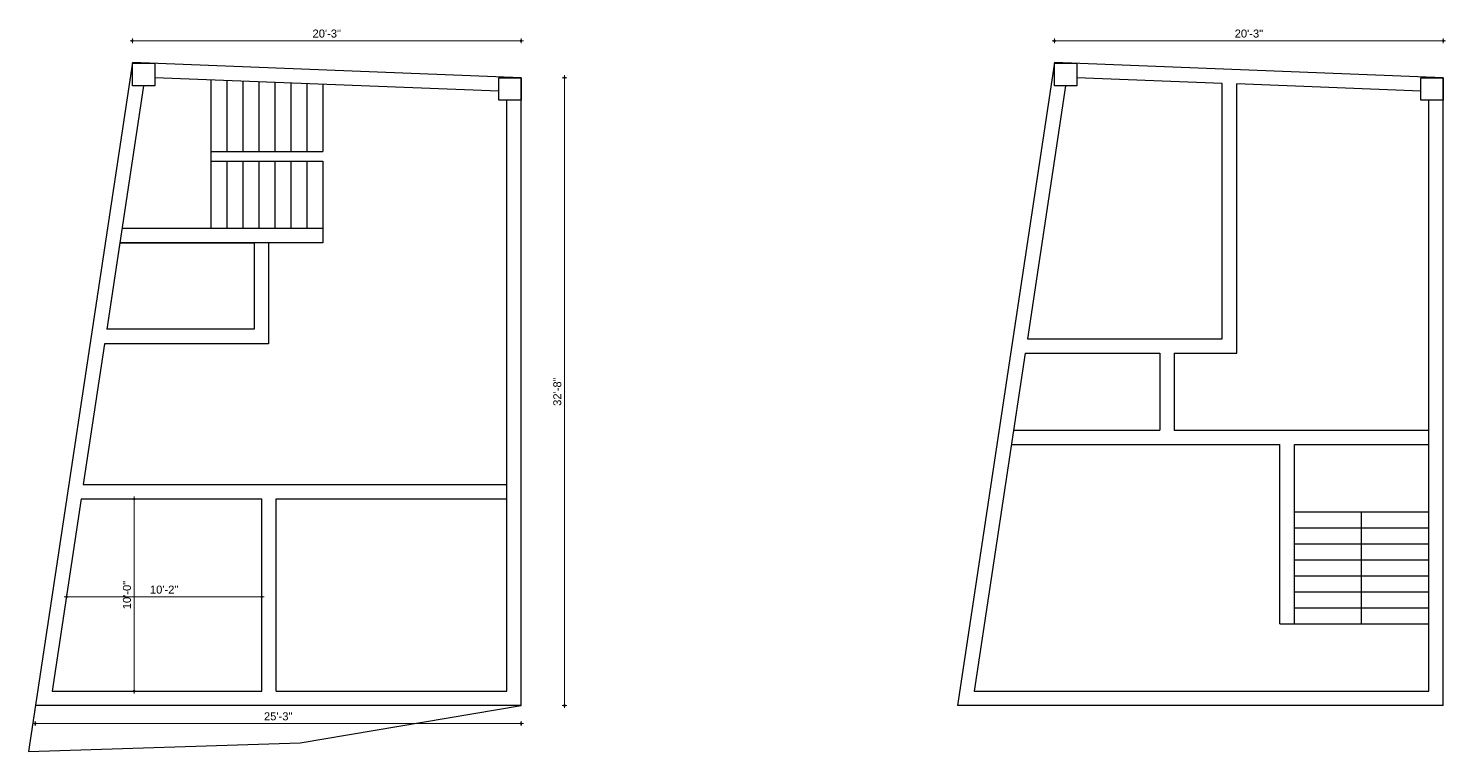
# Model space of a CAD drawing. Header units: inches. Extents: x 123303 to 129491, y -4238 to 902.
# Drawn here: x 127219 to 128104, y -2032 to -1580 of the extents above; entities that cross this region are included whole.
import ezdxf

# ---------------------------------------------------------------- set-up
doc = ezdxf.new("R2010")
doc.units = ezdxf.units.IN
doc.header["$LTSCALE"] = 0.5
doc.header["$MEASUREMENT"] = 0
doc.header["$PDMODE"] = 66
doc.layers.add('hatch', color=9, linetype='Continuous', lineweight=0)
doc.layers.add('Toilet', color=7, linetype='Continuous', lineweight=25)
doc.styles.get("Standard").update_dxf_attribs({"font": 'arial.ttf'})
doc.dimstyles.new('S8', dxfattribs={"dimtxt": 5, "dimasz": 1, "dimexe": 6, "dimexo": 18, "dimgap": 1.9375, "dimtad": 1, "dimdec": 0, "dimzin": 3, "dimdsep": 46, "dimlunit": 4, "dimtxsty": 'Standard', "dimblk": 'dot 2', "dimcen": 12, "dimse1": 1, "dimse2": 1, "dimclrd": 1, "dimclre": 1, "dimclrt": 256, "dimadec": 0, "dimazin": 0, "dimtfac": 0.75, "dimtdec": 0, "dimtix": 1, "dimtmove": 1, "dimatfit": 3, "dimldrblk": 'DOT', "dimfxl": 1, "dimtolj": 1, "dimtzin": 0, "dimlwd": 9, "dimlwe": 9, "dimarcsym": 0})

# ---------------------------------------------------------------- blocks, each defined once
blk = doc.blocks.new('dot1')
at = {"layer": 'hatch'}
h = blk.add_hatch(color=256, dxfattribs=at)
edge = h.paths.add_edge_path()
edge.add_arc((0, 0), 1, 0, 360)
for p, q in [((3, 0), (-3, 0)), ((0, 3), (0, -3))]:
    blk.add_line(p, q, dxfattribs=at)
blk.add_circle((0, 0), 1, dxfattribs=at)
blk = doc.blocks.new('dot 2')
at = {"layer": 'hatch', "xscale": 0.5, "yscale": 0.5, "zscale": 0.5}
blk.add_blockref('dot1', (0, 0), dxfattribs=at)
blk = doc.blocks.new('*D742')
at = {"layer": 'Defpoints', "color": 0, "transparency": 16777216}
for p in [(127526.79, -1611.22), (127553.9, -1611.22), (127526.79, -2003.32)]:
    blk.add_point(p, dxfattribs=at)
at = {"layer": 'Toilet', "color": 1, "lineweight": 9, "transparency": 16777216}
blk.add_line((127553.9, -2002.32), (127553.9, -1612.22), dxfattribs=at)
for p, rotation in [((127553.9, -1611.22), 90), ((127553.9, -2003.32), 270)]:
    blk.add_blockref('dot 2', p, dxfattribs=dict(at, rotation=rotation))
at = {"layer": 'Toilet', "transparency": 16777216, "insert": (127549.41, -1807.27), "char_height": 5, "attachment_point": 5, "rotation": 90}
blk.add_mtext('\\A1;32\'-8"', dxfattribs=at)
blk = doc.blocks.new('_Dot')
at = {"color": 0, "linetype": 'ByBlock', "lineweight": -2}
blk.add_line((-0.5, 0), (-1, 0), dxfattribs=at)
at = {"color": 0, "linetype": 'ByBlock', "const_width": 0.5}
blk.add_lwpolyline([(-0.25, 0, 1), (0.25, 0, 1)], format="xyb", close=True, dxfattribs=at)
blk = doc.blocks.new('*D743')
at = {"layer": 'Defpoints', "color": 0, "transparency": 16777216}
for p in [(127223.38, -2003.32), (127526.79, -2003.32), (127223.38, -2014.58)]:
    blk.add_point(p, dxfattribs=at)
at = {"layer": 'Toilet', "color": 1, "lineweight": 9, "transparency": 16777216}
blk.add_line((127525.79, -2014.58), (127224.38, -2014.58), dxfattribs=at)
at = {"layer": 'Toilet', "color": 1, "lineweight": 9, "transparency": 16777216, "rotation": 180}
blk.add_blockref('dot 2', (127223.38, -2014.58), dxfattribs=at)
at = {"layer": 'Toilet', "color": 1, "lineweight": 9, "transparency": 16777216}
blk.add_blockref('dot 2', (127526.79, -2014.58), dxfattribs=at)
at = {"layer": 'Toilet', "transparency": 16777216, "insert": (127375.08, -2010.09), "char_height": 5, "attachment_point": 5}
blk.add_mtext('\\A1;25\'-3"', dxfattribs=at)
blk = doc.blocks.new('*D744')
at = {"layer": 'Defpoints', "color": 0, "transparency": 16777216}
for p in [(127284.03, -1588.16), (127284.03, -1601.64), (127526.79, -1611.22)]:
    blk.add_point(p, dxfattribs=at)
at = {"layer": 'Toilet', "color": 1, "lineweight": 9, "transparency": 16777216}
blk.add_line((127525.79, -1588.16), (127285.03, -1588.16), dxfattribs=at)
at = {"layer": 'Toilet', "color": 1, "lineweight": 9, "transparency": 16777216, "rotation": 180}
blk.add_blockref('dot 2', (127284.03, -1588.16), dxfattribs=at)
at = {"layer": 'Toilet', "color": 1, "lineweight": 9, "transparency": 16777216}
blk.add_blockref('dot 2', (127526.79, -1588.16), dxfattribs=at)
at = {"layer": 'Toilet', "transparency": 16777216, "insert": (127405.41, -1583.67), "char_height": 5, "attachment_point": 5}
blk.add_mtext('\\A1;20\'-3"', dxfattribs=at)
blk = doc.blocks.new('*D745')
at = {"layer": 'Defpoints', "color": 0, "transparency": 16777216}
for p in [(127242.9, -1934.32), (127364.79, -1934.32), (127364.79, -1935.45)]:
    blk.add_point(p, dxfattribs=at)
at = {"layer": 'Toilet', "color": 1, "lineweight": 9, "transparency": 16777216}
blk.add_line((127243.9, -1935.45), (127363.79, -1935.45), dxfattribs=at)
at = {"layer": 'Toilet', "color": 1, "lineweight": 9, "transparency": 16777216, "rotation": 180}
blk.add_blockref('dot 2', (127242.9, -1935.45), dxfattribs=at)
at = {"layer": 'Toilet', "color": 1, "lineweight": 9, "transparency": 16777216}
blk.add_blockref('dot 2', (127364.79, -1935.45), dxfattribs=at)
at = {"layer": 'Toilet', "transparency": 16777216, "insert": (127303.84, -1930.96), "char_height": 5, "attachment_point": 5}
blk.add_mtext('\\A1;10\'-2"', dxfattribs=at)
blk = doc.blocks.new('*D746')
at = {"layer": 'Defpoints', "color": 0, "transparency": 16777216}
for p in [(127308.37, -1874.32), (127285.12, -1994.32), (127308.37, -1994.32)]:
    blk.add_point(p, dxfattribs=at)
at = {"layer": 'Toilet', "color": 1, "lineweight": 9, "transparency": 16777216}
blk.add_line((127285.12, -1875.32), (127285.12, -1993.32), dxfattribs=at)
for p, rotation in [((127285.12, -1874.32), 90), ((127285.12, -1994.32), 270)]:
    blk.add_blockref('dot 2', p, dxfattribs=dict(at, rotation=rotation))
at = {"layer": 'Toilet', "transparency": 16777216, "insert": (127280.63, -1934.32), "char_height": 5, "attachment_point": 5, "rotation": 90}
blk.add_mtext('\\A1;10\'-0"', dxfattribs=at)
blk = doc.blocks.new('*D747')
at = {"layer": 'Defpoints', "color": 0, "transparency": 16777216}
for p in [(127859.98, -1588.16), (127859.98, -1601.64), (128102.75, -1611.22)]:
    blk.add_point(p, dxfattribs=at)
at = {"layer": 'Toilet', "color": 1, "lineweight": 9, "transparency": 16777216}
blk.add_line((128101.75, -1588.16), (127860.98, -1588.16), dxfattribs=at)
at = {"layer": 'Toilet', "color": 1, "lineweight": 9, "transparency": 16777216, "rotation": 180}
blk.add_blockref('dot 2', (127859.98, -1588.16), dxfattribs=at)
at = {"layer": 'Toilet', "color": 1, "lineweight": 9, "transparency": 16777216}
blk.add_blockref('dot 2', (128102.75, -1588.16), dxfattribs=at)
at = {"layer": 'Toilet', "transparency": 16777216, "insert": (127981.37, -1583.67), "char_height": 5, "attachment_point": 5}
blk.add_mtext('\\A1;20\'-3"', dxfattribs=at)

msp = doc.modelspace()

# ---------------------------------------------------------------- linework, layer by layer
at = {"layer": 'Toilet'}
for p, q in [((127290.93, -1616.19), (127267.96, -1768.34)), ((127512.79, -1619.67), (127298.03, -1611.2)), ((127332.93, -1612.58), (127332.93, -1657.34)), ((127342.93, -1612.97), (127342.93, -1657.34)), ((127352.93, -1613.37), (127352.93, -1657.34)), ((127362.93, -1613.76), (127362.93, -1657.34)), ((127372.93, -1614.16), (127372.93, -1657.34)), ((127382.93, -1614.55), (127382.93, -1657.34)), ((127392.93, -1614.94), (127392.93, -1657.34)), ((127402.93, -1615.34), (127402.93, -1657.34)), ((127866.89, -1616.19), (127843.01, -1774.32)), ((127964.75, -1614.78), (127873.98, -1611.2)), ((127964.75, -1774.32), (127964.75, -1614.78)), ((128088.75, -1619.67), (127973.75, -1615.14)), ((127973.75, -1783.32), (127973.75, -1615.14)), ((127517.79, -1994.32), (127517.79, -1625.22)), ((128093.75, -1994.32), (128093.75, -1625.22)), ((127332.93, -1657.34), (127402.93, -1657.34)), ((127332.93, -1657.34), (127332.93, -1663.34)), ((127332.93, -1663.34), (127332.93, -1705.34)), ((127332.93, -1663.34), (127402.93, -1663.34)), ((127342.93, -1663.34), (127342.93, -1705.34)), ((127352.93, -1663.34), (127352.93, -1705.34)), ((127362.93, -1663.34), (127362.93, -1705.34)), ((127372.93, -1663.34), (127372.93, -1705.34)), ((127382.93, -1663.34), (127382.93, -1705.34)), ((127392.93, -1663.34), (127392.93, -1705.34)), ((127402.93, -1663.34), (127402.93, -1705.34)), ((127402.93, -1705.34), (127277.47, -1705.34)), ((127402.93, -1705.34), (127402.93, -1714.34)), ((127276.11, -1714.34), (127267.96, -1768.34)), ((127402.93, -1714.34), (127276.11, -1714.34)), ((127276.11, -1714.34), (127360.11, -1714.34)), ((127360.11, -1714.34), (127360.11, -1768.34)), ((127369.11, -1714.34), (127369.11, -1777.34)), ((127360.11, -1768.34), (127267.96, -1768.34)), ((127266.6, -1777.34), (127253.32, -1865.32)), ((127369.11, -1777.34), (127266.6, -1777.34)), ((127843.01, -1774.32), (127964.75, -1774.32)), ((127841.66, -1783.32), (127809.8, -1994.32)), ((127841.66, -1783.32), (127925.66, -1783.32)), ((127925.66, -1783.32), (127925.66, -1831.32)), ((127934.66, -1783.32), (127934.66, -1831.32)), ((127934.66, -1783.32), (127973.75, -1783.32)), ((127834.41, -1831.32), (127925.66, -1831.32)), ((127934.66, -1831.32), (128093.75, -1831.32)), ((127833.05, -1840.32), (128000.75, -1840.32)), ((128000.75, -1952.32), (128000.75, -1840.32)), ((128009.75, -1952.32), (128009.75, -1840.32)), ((128009.75, -1840.32), (128093.75, -1840.32)), ((127253.32, -1865.32), (127517.79, -1865.32)), ((127251.96, -1874.32), (127233.84, -1994.32)), ((127251.96, -1874.32), (127364.79, -1874.32)), ((127364.79, -1994.32), (127364.79, -1874.32)), ((127373.79, -1994.32), (127373.79, -1874.32)), ((127373.79, -1874.32), (127517.79, -1874.32)), ((128009.75, -1882.32), (128051.75, -1882.32)), ((128051.75, -1952.32), (128051.75, -1882.32)), ((128051.75, -1882.32), (128093.75, -1882.32)), ((128009.75, -1892.32), (128051.75, -1892.32)), ((128051.75, -1892.32), (128093.75, -1892.32)), ((128009.75, -1902.32), (128051.75, -1902.32)), ((128051.75, -1902.32), (128093.75, -1902.32)), ((128009.75, -1912.32), (128051.75, -1912.32)), ((128051.75, -1912.32), (128093.75, -1912.32)), ((128009.75, -1922.32), (128051.75, -1922.32)), ((128051.75, -1922.32), (128093.75, -1922.32)), ((128009.75, -1932.32), (128051.75, -1932.32)), ((128051.75, -1932.32), (128093.75, -1932.32)), ((128009.75, -1942.32), (128051.75, -1942.32)), ((128051.75, -1942.32), (128093.75, -1942.32)), ((128000.75, -1952.32), (128009.75, -1952.32)), ((128009.75, -1952.32), (128051.75, -1952.32)), ((128051.75, -1952.32), (128093.75, -1952.32)), ((127233.84, -1994.32), (127364.79, -1994.32)), ((127373.79, -1994.32), (127517.79, -1994.32)), ((127809.8, -1994.32), (128093.75, -1994.32)), ((127526.79, -2003.32), (127223.38, -2003.32)), ((128102.75, -2003.32), (127799.34, -2003.32))]:
    msp.add_line(p, q, dxfattribs=at)
for points in [[(127526.79, -1611.22), (127284.03, -1601.64), (127219.03, -2032.13), (127388.75, -2026.64), (127526.79, -2003.32)], [(127284.03, -1602.19), (127298.03, -1602.19), (127298.03, -1616.19), (127284.03, -1616.19)], [(127859.98, -1602.19), (127873.98, -1602.19), (127873.98, -1616.19), (127859.98, -1616.19)], [(127512.79, -1611.22), (127526.79, -1611.22), (127526.79, -1625.22), (127512.79, -1625.22)], [(128088.75, -1611.22), (128102.75, -1611.22), (128102.75, -1625.22), (128088.75, -1625.22)]]:
    msp.add_lwpolyline(points, close=True, dxfattribs=at)
msp.add_lwpolyline([(128102.75, -2003.32), (128102.75, -1611.22), (127859.98, -1601.64), (127799.34, -2003.32)], dxfattribs=at)

# ---------------------------------------------------------------- dimensions: what is measured, and where the dimension line sits
for base, p1, p2, picture, middle in [((127284.03, -1588.16), (127526.79, -1611.22), (127284.03, -1601.64), '*D744', (127405.41, -1583.67)), ((127859.98, -1588.16), (128102.75, -1611.22), (127859.98, -1601.64), '*D747', (127981.37, -1583.67)), ((127364.79, -1935.45), (127242.9, -1934.32), (127364.79, -1934.32), '*D745', (127303.84, -1930.96)), ((127223.38, -2014.58), (127526.79, -2003.32), (127223.38, -2003.32), '*D743', (127375.08, -2010.09))]:
    dim = msp.add_linear_dim(base=base, p1=p1, p2=p2, dimstyle='S8', override={"dimfxl": 2, "dimfxlon": 1, "dimarcsym": 1}, dxfattribs=at)
    dim.commit()
    dim.dimension.update_dxf_attribs({"geometry": picture, "text_midpoint": middle})
dim = msp.add_aligned_dim(p1=(127526.79, -2003.32), p2=(127526.79, -1611.22), distance=-27.11, dimstyle='S8', override={"dimfxl": 2, "dimfxlon": 1, "dimarcsym": 1}, dxfattribs=at)
dim.commit()
dim.dimension.update_dxf_attribs({"geometry": '*D742', "text_midpoint": (127549.41, -1807.27)})
dim = msp.add_linear_dim(base=(127285.12, -1994.32), p1=(127308.37, -1874.32), p2=(127308.37, -1994.32), angle=90, dimstyle='S8', override={"dimfxl": 2, "dimfxlon": 1, "dimarcsym": 1}, dxfattribs=at)
dim.commit()
dim.dimension.update_dxf_attribs({"geometry": '*D746', "text_midpoint": (127280.63, -1934.32)})

doc.saveas('drawing.dxf')
